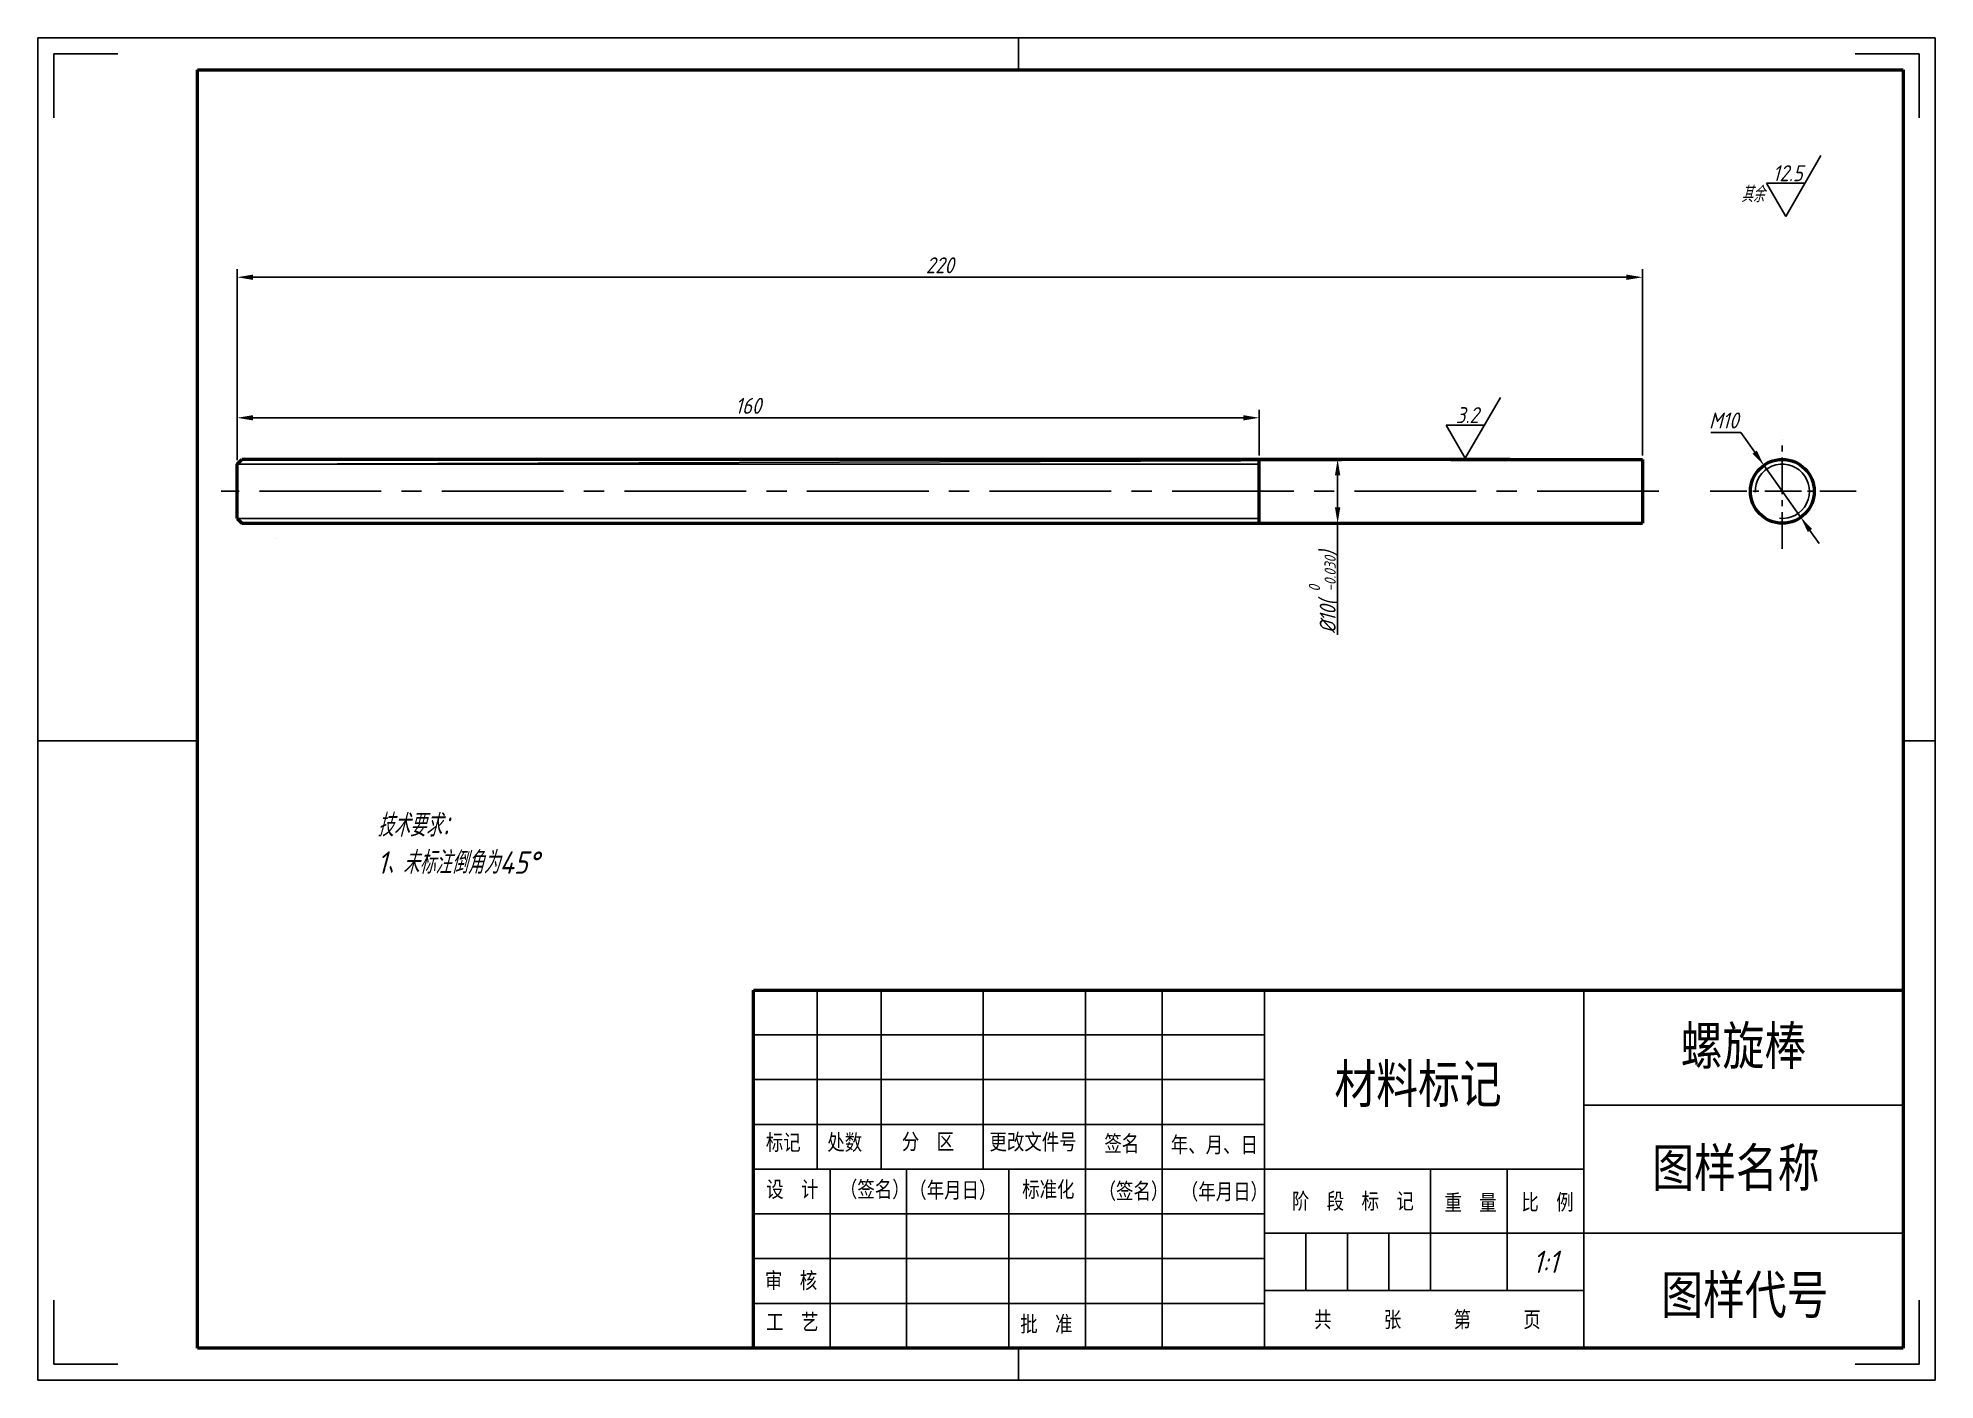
# Model space of a CAD drawing. Header units: millimetres. Extents: x 407 to 2569, y 506 to 1124.
# Drawn here: x 2271.5 to 2568.5, y 914.4 to 1124.4 of the extents above; entities outside this region: 1.
import ezdxf
from ezdxf.enums import TextEntityAlignment as Align

# ---------------------------------------------------------------- set-up
doc = ezdxf.new("R2010")
doc.units = ezdxf.units.MM
doc.linetypes.add('CENTER2', pattern=[28.575, 19.05, -3.175, 3.175, -3.175])
doc.layers.get('0').update_dxf_attribs({"lineweight": 50})
for name, color, linetype, lineweight in [('中心线', 1, 'CENTER2', 25), ('粗实线', 7, 'Continuous', 50), ('细实线', 7, 'Continuous', 25)]:
    doc.layers.add(name, color=color, linetype=linetype, lineweight=lineweight)
doc.layers.add('图框', color=7, linetype='Continuous')
doc.layers.add('标题栏', color=7, linetype='Continuous')
doc.styles.add('3.5', font='gbeitc.shx', dxfattribs={"height": 3.5, "bigfont": 'gbcbig.shx'})
doc.styles.get("Standard").update_dxf_attribs({"font": 'gbeitc.shx', "height": 2.5, "bigfont": 'gbcbig.shx'})
doc.styles.add('工程字-35', font='gbeitc.shx', dxfattribs={"width": 0.8, "height": 3.5, "bigfont": 'gbcbig.shx'})
doc.dimstyles.new('ISO-35', dxfattribs={"dimtxt": 2.5, "dimasz": 2.5, "dimexe": 1.25, "dimexo": 0.625, "dimtad": 1, "dimtoh": 1, "dimdsep": 46, "dimtxsty": 'Standard', "dimcen": 2.5, "dimadec": 0, "dimazin": 0, "dimtfac": 1, "dimtmove": 0, "dimatfit": 3, "dimfxl": 1, "dimarcsym": 0})
doc.dimstyles.new('平行标注', dxfattribs={"dimtxt": 3.5, "dimasz": 2.5, "dimexe": 1.25, "dimexo": 0.625, "dimtad": 1, "dimdsep": 46, "dimtxsty": 'Standard', "dimcen": 2.5, "dimadec": 0, "dimazin": 0, "dimtfac": 1, "dimtmove": 0, "dimatfit": 3, "dimfxl": 1, "dimarcsym": 0})

# ---------------------------------------------------------------- blocks, each defined once
blk = doc.blocks.new('最后2.5的粗糙度')
at = {"layer": '细实线'}
for p, q in [((0, 0), (5.5, 9.53)), ((3, 5.2), (-3, 5.2)), ((-3, 5.2), (0, 0))]:
    blk.add_line(p, q, dxfattribs=at)
blk.add_attdef('1.6', text='', height=2.5, dxfattribs=at).set_placement((0.3, 8), align=Align.TOP_CENTER)
blk = doc.blocks.new('*D34')
at = {"layer": 'Defpoints', "color": 0}
for p in [(2462.72, 1064.99), (2302.72, 1057.98), (2462.72, 1058.48)]:
    blk.add_point(p, dxfattribs=at)
at = {"layer": '细实线', "color": 0, "lineweight": -2}
for p, q in [((2302.72, 1058.61), (2302.72, 1066.24)), ((2462.72, 1059.11), (2462.72, 1066.24)), ((2305.22, 1064.99), (2460.22, 1064.99))]:
    blk.add_line(p, q, dxfattribs=at)
at = {"layer": '细实线', "color": 0}
for points in [[(2305.22, 1065.4), (2305.22, 1064.57), (2302.72, 1064.99)], [(2460.22, 1065.4), (2460.22, 1064.57), (2462.72, 1064.99)]]:
    blk.add_solid(points, dxfattribs=at)
at = {"layer": '细实线', "color": 0, "insert": (2382.72, 1066.86), "char_height": 2.5, "attachment_point": 5}
blk.add_mtext('160', dxfattribs=at)
blk = doc.blocks.new('*D35')
at = {"layer": 'Defpoints', "color": 0}
for p in [(2541.73, 1057.56), (2547.51, 1049.4)]:
    blk.add_point(p, dxfattribs=at)
at = {"layer": '细实线', "color": 0, "lineweight": -2}
for p, q in [((2533.42, 1062.69), (2538.11, 1062.69)), ((2538.11, 1062.69), (2540.29, 1059.61)), ((2547.51, 1049.4), (2541.73, 1057.56)), ((2548.95, 1047.36), (2550.39, 1045.32))]:
    blk.add_line(p, q, dxfattribs=at)
at = {"layer": '细实线', "color": 0}
for points in [[(2540.63, 1059.85), (2539.95, 1059.37), (2541.73, 1057.56)], [(2549.29, 1047.6), (2548.61, 1047.12), (2547.51, 1049.4)]]:
    blk.add_solid(points, dxfattribs=at)
at = {"layer": '细实线', "color": 0, "insert": (2535.45, 1064.57), "char_height": 2.5, "attachment_point": 5}
blk.add_mtext('M10', dxfattribs=at)
blk = doc.blocks.new('*D36')
at = {"layer": 'Defpoints', "color": 0}
for p in [(2492.72, 1058.48), (2475, 1048.48), (2492.72, 1048.48)]:
    blk.add_point(p, dxfattribs=at)
at = {"layer": '细实线', "color": 0, "lineweight": -2}
for p, q in [((2492.1, 1058.48), (2473.75, 1058.48)), ((2475, 1055.98), (2475, 1050.98)), ((2492.1, 1048.48), (2473.75, 1048.48)), ((2475, 1048.48), (2475, 1031.05))]:
    blk.add_line(p, q, dxfattribs=at)
at = {"layer": '细实线', "color": 0}
for points in [[(2474.58, 1055.98), (2475.42, 1055.98), (2475, 1058.48)], [(2474.58, 1050.98), (2475.42, 1050.98), (2475, 1048.48)]]:
    blk.add_solid(points, dxfattribs=at)
at = {"layer": '细实线', "color": 0, "insert": (2472.72, 1037.7), "char_height": 2.5, "attachment_point": 5, "rotation": 90}
blk.add_mtext('%%C10( {\\H0.7x;\\S0^ -0.030;})', dxfattribs=at)
blk = doc.blocks.new('*D37')
at = {"layer": 'Defpoints', "color": 0}
for p in [(2522.72, 1086.98), (2302.72, 1057.73), (2522.72, 1058.48)]:
    blk.add_point(p, dxfattribs=at)
at = {"layer": '细实线', "color": 0, "lineweight": -2}
for p, q in [((2302.72, 1058.36), (2302.72, 1088.23)), ((2522.72, 1059.11), (2522.72, 1088.23)), ((2305.22, 1086.98), (2520.22, 1086.98))]:
    blk.add_line(p, q, dxfattribs=at)
at = {"layer": '细实线', "color": 0}
for points in [[(2305.22, 1087.4), (2305.22, 1086.56), (2302.72, 1086.98)], [(2520.22, 1087.4), (2520.22, 1086.56), (2522.72, 1086.98)]]:
    blk.add_solid(points, dxfattribs=at)
at = {"layer": '细实线', "color": 0, "insert": (2412.72, 1088.85), "char_height": 2.5, "attachment_point": 5}
blk.add_mtext('220', dxfattribs=at)

msp = doc.modelspace()

# ---------------------------------------------------------------- linework, layer by layer
at = {"layer": '中心线', "ltscale": 0.3}
for p, q in [((2544.619, 1044.482), (2544.619, 1061.645)), ((2533.334, 1053.482), (2556.52, 1053.482))]:
    msp.add_line(p, q, dxfattribs=at)
at = {"layer": '中心线'}
msp.add_line((2525.278, 1053.482), (2300.19, 1053.482), dxfattribs=at)
at = {"layer": '图框'}
for p, q in [((2271.53, 1124.422), (2568.53, 1124.422)), ((2271.53, 914.422), (2271.53, 1124.422)), ((2425.03, 1124.422), (2425.03, 1119.422)), ((2568.53, 1124.422), (2568.53, 914.422)), ((2274.03, 1121.922), (2284.03, 1121.922)), ((2274.03, 1121.922), (2274.03, 1111.922)), ((2566.043, 1121.927), (2556.043, 1121.927)), ((2566.043, 1121.927), (2566.043, 1111.927)), ((2271.53, 1014.422), (2296.53, 1014.422)), ((2568.53, 1014.422), (2563.53, 1014.422)), ((2274.03, 916.922), (2274.03, 926.922)), ((2566.043, 916.916), (2566.043, 926.916)), ((2425.03, 919.422), (2425.03, 914.422)), ((2274.03, 916.922), (2284.03, 916.922)), ((2566.043, 916.916), (2556.043, 916.916)), ((2568.53, 914.422), (2271.53, 914.422))]:
    msp.add_line(p, q, dxfattribs=at)
at = {"layer": '标题栏'}
for p, q in [((2393.53, 975.422), (2393.53, 947.422)), ((2403.53, 975.422), (2403.53, 947.422)), ((2419.53, 975.422), (2419.53, 947.422)), ((2435.53, 975.422), (2435.53, 947.422)), ((2447.53, 975.422), (2447.53, 919.422)), ((2463.53, 975.422), (2463.53, 919.422)), ((2513.53, 919.422), (2513.53, 975.422)), ((2563.53, 975.422), (2563.53, 919.422)), ((2383.53, 968.422), (2463.53, 968.422)), ((2383.53, 961.422), (2463.53, 961.422)), ((2513.53, 957.422), (2563.53, 957.422)), ((2383.53, 954.422), (2463.53, 954.422)), ((2383.53, 947.422), (2513.53, 947.422)), ((2395.53, 947.422), (2395.53, 919.422)), ((2407.53, 947.422), (2407.53, 919.422)), ((2423.53, 947.422), (2423.53, 919.422)), ((2435.53, 947.422), (2435.53, 919.422)), ((2489.53, 928.422), (2489.53, 947.422)), ((2501.53, 928.422), (2501.53, 947.422)), ((2383.53, 940.422), (2463.53, 940.422)), ((2463.53, 937.422), (2513.53, 937.422)), ((2470.03, 937.422), (2470.03, 928.422)), ((2476.53, 937.422), (2476.53, 928.422)), ((2483.03, 937.422), (2483.03, 928.422)), ((2513.53, 937.422), (2563.53, 937.422)), ((2383.53, 933.422), (2463.53, 933.422)), ((2463.53, 928.422), (2513.53, 928.422)), ((2383.53, 926.422), (2463.53, 926.422)), ((2563.53, 919.422), (2383.53, 919.422))]:
    msp.add_line(p, q, dxfattribs=at)
at = {"layer": '粗实线'}
for p, q in [((2296.53, 1119.422), (2563.53, 1119.422)), ((2296.53, 919.422), (2296.53, 1119.422)), ((2563.53, 1119.422), (2563.53, 919.422)), ((2302.723, 1057.732), (2303.473, 1058.482)), ((2302.723, 1053.482), (2302.723, 1057.732)), ((2501.973, 1058.482), (2303.473, 1058.482)), ((2462.723, 1048.482), (2462.723, 1058.482)), ((2492.723, 1058.482), (2522.723, 1058.482)), ((2522.723, 1058.482), (2522.723, 1048.482)), ((2302.723, 1049.232), (2302.723, 1053.482)), ((2302.723, 1049.232), (2303.473, 1048.482)), ((2303.473, 1048.482), (2501.973, 1048.482)), ((2492.723, 1048.482), (2522.723, 1048.482)), ((2383.53, 975.422), (2563.53, 975.422)), ((2383.53, 919.422), (2383.53, 975.422)), ((2563.53, 919.422), (2296.53, 919.422))]:
    msp.add_line(p, q, dxfattribs=at)
msp.add_circle((2544.619, 1053.482), 5, dxfattribs=at)
at = {"layer": '细实线'}
for p, q in [((2548.155, 1101.704), (2542.155, 1101.704)), ((2542.155, 1101.704), (2545.155, 1096.508)), ((2302.723, 1057.732), (2522.723, 1058.482)), ((2302.723, 1057.732), (2462.723, 1057.732)), ((2302.723, 1049.232), (2462.723, 1049.232)), ((2308.875, 1046.05), (2308.875, 1046.05))]:
    msp.add_line(p, q, dxfattribs=at)
msp.add_arc((2544.619, 1053.482), 4.25, 263.86671, 182.01712, dxfattribs=at)

# ---------------------------------------------------------------- block references
for p, values in [((2545.155, 1096.508), {'1.6': '12.5'}), ((2494.984, 1058.654), {'1.6': '3.2'})]:
    msp.add_blockref('最后2.5的粗糙度', p, dxfattribs=at).add_auto_attribs(values)

# ---------------------------------------------------------------- texts
at = {"insert": (407.457, 505.805), "char_height": 2.5, "width": 70.09204, "attachment_point": 1}
msp.add_mtext('\\A1;', dxfattribs=at)
at = {"layer": '标题栏', "width": 93.01929, "attachment_point": 1, "style": '工程字-35'}
for s, insert, char_height in [('{\\fSimSun|b0|i0|c134|p2;材料标记}', (2474.497, 963.783), 6), ('{\\fSimSun|b0|i0|c134|p2;标记}', (2385.484, 952.862), 2.5), ('{\\fSimSun|b0|i0|c134|p2;处数}', (2395.106, 952.877), 2.5), ('{\\fSimSun|b0|i0|c134|p2;分\u3000区}', (2406.767, 953.001), 2.5), ('{\\fSimSun|b0|i0|c134|p2;更改文件号}', (2420.501, 952.947), 2.5), ('{\\fSimSun|b0|i0|c134|p2;签名}', (2438.486, 952.688), 2.5), ('{\\fSimSun|b0|i0|c134|p2;年、月、日}', (2448.88, 952.495), 2.5), ('{\\fSimSun|b0|i0|c134|p2;图样名称}', (2524.26, 950.657), 6), ('{\\fSimSun|b0|i0|c134|p2;设\u3000计}', (2385.544, 945.522), 2.5), ('{\\fSimSun|b0|i0|c134|p2;（签名）}', (2397.086, 945.522), 2.5), ('{\\fSimSun|b0|i0|c134|p2;\u3000（年月日）}', (2405.211, 945.407), 2.5), ('{\\fSimSun|b0|i0|c134|p2;标准化}', (2425.618, 945.507), 2.5), ('{\\fSimSun|b0|i0|c134|p2;（签名）}', (2437.585, 945.258), 2.5), ('{\\fSimSun|b0|i0|c134|p2;（年月日）}', (2450.453, 945.159), 2.5), ('{\\fSimSun|b0|i0|c134|p2;阶\u3000段\u3000标\u3000记}', (2467.834, 943.674), 2.5), ('{\\fSimSun|b0|i0|c134|p2;重\u3000量}', (2491.716, 943.446), 2.5), ('{\\fSimSun|b0|i0|c134|p2;比\u3000例}', (2503.768, 943.515), 2.5), ('{\\fSimSun|b0|i0|c134|p2;审\u3000核}', (2385.34, 931.253), 2.5), ('{\\fSimSun|b0|i0|c134|p2;图样代号}', (2525.662, 930.781), 6), ('{\\fSimSun|b0|i0|c134|p2;工\u3000艺}', (2385.544, 924.767), 2.5), ('{\\fSimSun|b0|i0|c134|p2;批\u3000准}', (2425.312, 924.449), 2.5), ('{\\fSimSun|b0|i0|c134|p2;共\u3000\u3000\u3000张\u3000\u3000\u3000第\u3000\u3000\u3000页}', (2471.327, 925.149), 2.5)]:
    msp.add_mtext(s, dxfattribs=dict(at, insert=insert, char_height=char_height))
at = {"layer": '细实线', "insert": (2539.986, 1099.968), "char_height": 2.5, "width": 21.64921, "attachment_point": 5}
msp.add_mtext('其余', dxfattribs=at)
at = {"layer": '细实线', "char_height": 3.5, "style": '3.5'}
for s, insert, width, attachment_point in [('技术要求：\\P1、未标注倒角为45%%D', (2324.648, 1002.969), 30.76696, 1), ('1:1', (2507.53, 932.922), 12, 5)]:
    msp.add_mtext(s, dxfattribs=dict(at, insert=insert, width=width, attachment_point=attachment_point))
at = {"layer": '细实线', "ltscale": 4, "insert": (2538.53, 966.422), "char_height": 6, "width": 50, "attachment_point": 5, "style": '工程字-35'}
msp.add_mtext('{\\fMicrosoft YaHei|b0|i0|c134|p34;\\C0;螺旋棒}', dxfattribs=at)

# ---------------------------------------------------------------- dimensions: what is measured, and where the dimension line sits
at = {"layer": '细实线'}
for base, p1, p2, picture, middle in [((2522.723, 1086.978), (2302.723, 1057.732), (2522.723, 1058.482), '*D37', (2412.723, 1088.853)), ((2462.723, 1064.988), (2302.723, 1057.982), (2462.723, 1058.482), '*D34', (2382.723, 1066.863))]:
    dim = msp.add_linear_dim(base=base, p1=p1, p2=p2, dimstyle='ISO-35', dxfattribs=at)
    dim.commit()
    dim.dimension.update_dxf_attribs({"geometry": picture, "text_midpoint": middle})
dim = msp.add_diameter_dim_2p(p1=(2547.505, 1049.398), p2=(2541.733, 1057.565), text='M10', dimstyle='ISO-35', dxfattribs=at)
dim.commit()
dim.dimension.update_dxf_attribs({"geometry": '*D35', "text_midpoint": (2535.454, 1062.69), "dimtype": 163})
dim = msp.add_linear_dim(base=(2475.001, 1048.482), p1=(2492.723, 1058.482), p2=(2492.723, 1048.482), angle=90, text='%%C<>( {\\H0.7x;\\S0^ -0.030;})', dimstyle='平行标注', dxfattribs=at)
dim.commit()
dim.dimension.update_dxf_attribs({"geometry": '*D36', "text_midpoint": (2475.001, 1037.7), "dimtype": 160})

doc.saveas('drawing.dxf')
